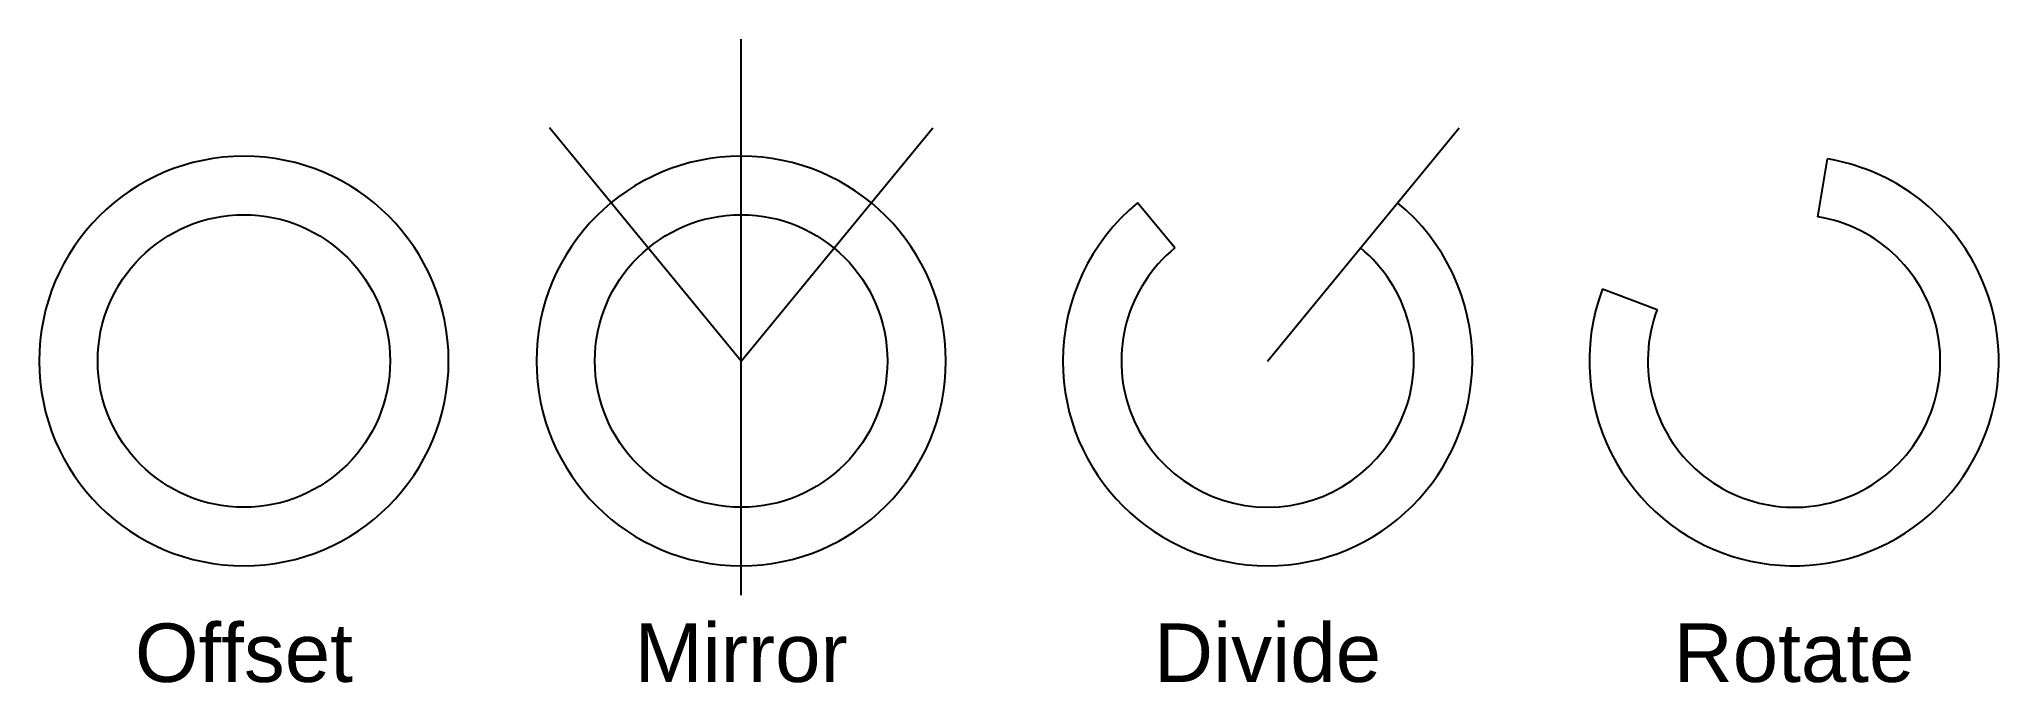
# Model space of a CAD drawing. Header units: metres. Extents: x 0.1 to 6.8, y -0.2 to 2.
import ezdxf

# ---------------------------------------------------------------- set-up
doc = ezdxf.new("R2010")
doc.units = ezdxf.units.M
doc.layers.get('0').update_dxf_attribs({"lineweight": 25, "true_color": 0xffffff})
doc.layers.add('Structures', color=4, linetype='Continuous', lineweight=25, true_color=0x00ffff)
doc.styles.add('textstyle12', font='')
doc.styles.add('textstyle13', font='')
doc.styles.add('textstyle14', font='')
doc.styles.add('textstyle15', font='')
doc.styles.get('textstyle12').set_extended_font_data('Arial')
doc.styles.get('textstyle13').set_extended_font_data('Arial')
doc.styles.get('textstyle14').set_extended_font_data('Arial')
doc.styles.get('textstyle15').set_extended_font_data('Arial')

msp = doc.modelspace()

# ---------------------------------------------------------------- linework, layer by layer
at = {"layer": 'Structures', "color": 2, "true_color": 0xffff00}
msp.add_line((2.5, 0.1), (2.5, 2), dxfattribs=at)
at = {"layer": 'Structures'}
for p, q in [((2.5, 0.9), (1.8451, 1.6972)), ((2.5, 0.9), (3.1549, 1.6972)), ((4.3, 0.9), (4.9549, 1.6972)), ((6.1817, 1.3933), (6.2144, 1.5906)), ((3.9826, 1.2863), (3.8557, 1.4409)), ((5.4447, 1.1463), (5.632, 1.0759))]:
    msp.add_line(p, q, dxfattribs=at)
at = {"layer": 'Structures', "flags": 128}
for points in [[(0.1, 0.9, 1), (1.5, 0.9, 1)], [(1.8, 0.9, 1), (3.2, 0.9, 1)]]:
    msp.add_lwpolyline(points, format="xyb", close=True, dxfattribs=at)
for points in [[(5.4447, 1.1463, 0.224429), (5.4938, 0.55, 1), (6.7062, 1.25, 0.224429), (6.2144, 1.5906)], [(3.8557, 1.4409, 0.224429), (3.6, 0.9, 1), (5, 0.9, 0.224429), (4.7443, 1.4409)]]:
    msp.add_lwpolyline(points, format="xyb", dxfattribs=at)
at = {"layer": 'Structures'}
for centre in [(0.8, 0.9), (2.5, 0.9)]:
    msp.add_circle(centre, 0.5, dxfattribs=at)
for centre, start, end in [((6.1, 0.9), 159.40313, 80.59687), ((4.3, 0.9), 129.40313, 50.59687)]:
    msp.add_arc(centre, 0.5, start, end, dxfattribs=at)

# ---------------------------------------------------------------- texts
at = {"char_height": 0.2, "attachment_point": 8, "line_spacing_factor": 0.971628}
for s, insert, style in [('\\c32767;Offset', (0.8, -0.2), 'textstyle12'), ('\\c32767;Mirror', (2.5, -0.2), 'textstyle13'), ('\\c32767;Divide', (4.3, -0.2), 'textstyle14'), ('\\c32767;Rotate', (6.1, -0.2), 'textstyle15')]:
    msp.add_mtext(s, dxfattribs=dict(at, insert=insert, style=style))

doc.saveas('drawing.dxf')
